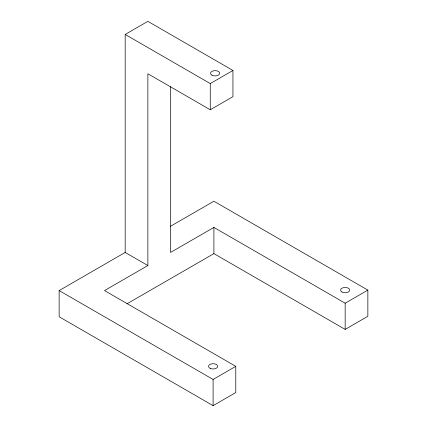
<?xml version="1.0" encoding="UTF-8"?>
<svg xmlns="http://www.w3.org/2000/svg" width="427" height="427" viewBox="0 0 427 427"><rect width="100%" height="100%" fill="white"/><g stroke="black" fill="none" stroke-linecap="round" stroke-linejoin="round"><path stroke-width="0.64" d="M125.18 252.448L125.18 34.448L147.87 21.35L232.945 70.471L232.945 96.667L210.26 109.766L147.87 73.743L147.87 265.546L104.519 290.573L235.784 366.355L235.784 392.552L213.094 405.65L59.145 316.77L59.145 290.573L125.18 252.448L147.87 265.546M125.18 34.448L210.26 83.569L232.945 70.471M170.266 226.417L213.906 201.224L367.855 290.104L367.855 316.3L345.165 329.398L213.906 253.617L126.974 303.805M367.855 290.104L345.165 303.202L213.906 227.42L170.554 252.448L170.554 86.617M59.145 290.573L213.094 379.454L235.784 366.355M345.165 303.202L345.165 329.398M213.906 227.42L213.906 253.617M213.094 379.454L213.094 405.65M210.26 83.569L210.26 109.766M211.877 75.147A4.585 2.647 0 0 0 219.547 73.962A4.585 2.647 0 0 0 213.932 70.722A4.585 2.647 0 0 0 211.877 75.147M210.805 368.645A4.585 2.647 0 0 0 217.679 366.355A4.585 2.647 0 0 0 210.805 364.06A4.585 2.647 0 0 0 210.805 368.645M341.979 292.004A4.585 2.647 0 0 0 349.612 290.744A4.585 2.647 0 0 0 343.906 287.558A4.585 2.647 0 0 0 341.979 292.004"/></g></svg>
